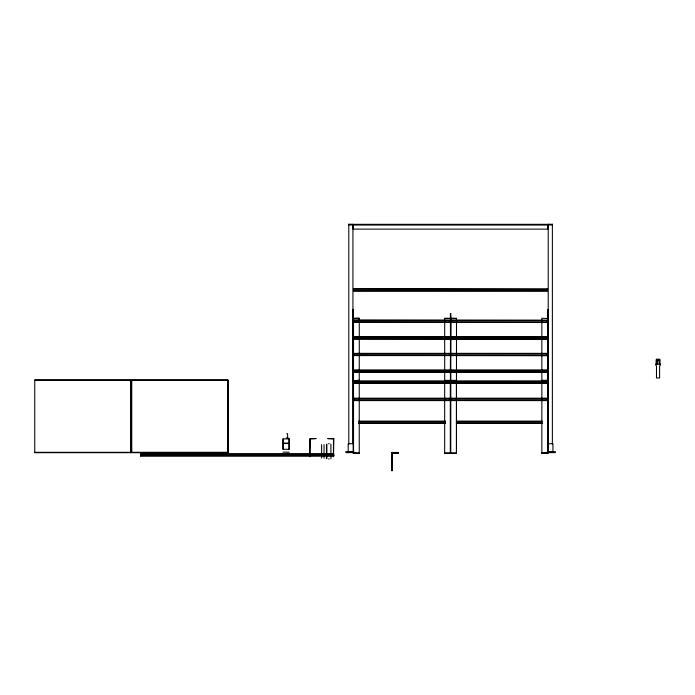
<?xml version="1.0" encoding="UTF-8"?>
<svg xmlns="http://www.w3.org/2000/svg" width="695" height="695" viewBox="0 0 695 695"><rect width="100%" height="100%" fill="white"/><g stroke="black" fill="none" stroke-linecap="round" stroke-linejoin="round"><path stroke-width="1.04" d="M130.999 452.706L130.999 379.852L34.75 379.852L34.75 452.706L130.999 452.706L130.999 380.269L34.75 380.269M140.764 454.356L333.843 454.356L333.843 456.155L140.764 456.155L140.764 453.757L333.843 453.757M228.003 452.706L228.003 379.852L131.755 379.852L131.755 452.706L228.003 452.706L228.003 380.269L131.755 380.269M348.794 224.224L348.794 224.945L352.938 224.945L352.938 224.224L348.794 224.224L348.794 444.036M359.272 380.599L353.156 380.599L353.156 309.379L353.173 453.322L359.245 453.322L359.245 383.032M353.095 225.041L353.095 229.124L547.773 229.124L547.773 225.041L353.095 225.041L353.095 224.32L547.773 224.32L547.773 228.403M547.365 288.564L547.365 290.918L353.486 290.91L353.486 288.555L547.365 288.972M353.538 452.975L359.245 453.322L353.538 452.975L353.52 355.744M353.52 353.607L353.52 322.593M353.52 320.456L353.52 318.319L359.272 318.267L359.272 320.404M353.851 400.589L353.851 398.192L546.93 398.192L546.93 400.589L353.851 400.589L353.851 399.99L546.93 399.99L546.93 398.791L353.851 398.791L353.851 398.192M353.851 381.564L353.851 383.362L546.93 383.362L546.93 381.564L353.851 381.564L353.851 380.973M353.851 372.155L353.851 369.905L546.93 369.905L546.93 372.155L353.851 372.155L353.851 371.234M546.93 355.597L546.93 353.347L353.851 353.347L353.851 355.588L546.93 355.597L353.851 355.388M546.93 339.03L546.93 336.78L353.851 336.78L353.851 339.03L546.93 339.03L353.851 338.821M353.851 336.78L546.93 336.988L546.93 338.118M546.93 322.471L546.93 320.221L353.851 320.221L353.851 322.471L546.93 322.471L353.851 322.263M353.851 320.221L546.93 320.43L546.93 321.559M359.272 355.736L359.245 380.877L353.538 380.617L359.245 380.556M359.272 353.833L359.272 318.501L353.52 318.501L359.272 318.267M391.989 470.776L391.989 452.462L398.113 452.462L398.113 453.192L392.354 453.192L391.989 470.776L392.354 452.462L398.113 453.192L392.354 452.827M444.661 383.032L444.661 453.322L456.459 453.322L456.459 400.337M444.696 355.736L444.696 380.599L456.493 380.599M444.696 353.833L444.696 318.267L456.493 318.267L456.493 320.404M450.412 383.796L450.412 453.001L450.438 313.48L450.803 320.404M450.803 313.48L450.438 373.024M456.459 383.796L456.459 453.001L444.661 453.001M456.459 380.877L456.493 355.736M456.493 353.833L456.493 318.501L444.696 318.501M541.857 380.895L541.848 355.762M541.848 353.859L541.848 318.293L547.964 318.527L547.964 309.405L547.564 453.001L541.857 453.349L541.857 383.058M546.93 371.234L546.93 370.114M546.93 354.676L546.93 353.555M546.93 400.589L546.93 399.99M546.93 372.155L353.851 371.947M547.617 423.464L547.617 421.109M547.599 309.405L547.929 453.349L541.857 453.349M547.929 453.349L547.929 436.208L547.564 453.001L541.857 453.027M548.225 224.242L548.225 224.963L552.369 224.963L552.369 224.242L548.225 224.242L548.225 444.036M547.599 318.527L547.964 309.405L547.964 380.625L541.848 380.382L547.599 380.365L541.848 380.625L547.564 380.895M656.341 359.341L655.854 365.414L656.497 365.891L656.48 377.984L659.598 377.984L659.607 365.883L660.25 365.405L659.781 359.341L656.341 359.341L659.781 359.358M656.818 364.128L657.14 360.297L656.271 360.314L659.85 360.314L658.982 360.297L659.294 364.145L660.154 364.145L655.958 364.128L656.818 364.137L657.14 360.314M328.553 443.757L329.239 443.757M329.239 458.961L328.553 458.961M353.486 289.329L547.365 289.337M353.851 321.142L546.93 321.142M353.851 337.701L546.93 337.701M353.851 354.259L546.93 354.259M353.851 370.817L546.93 370.817M456.493 380.365L444.696 380.365L444.661 380.877M444.661 380.556L456.459 380.556M353.173 380.877L547.929 380.895L547.929 368.003L547.564 380.643L541.857 380.582M353.851 382.763L546.93 382.763M358.69 421.109L445.556 421.109M456.407 421.109L542.187 421.109M358.69 421.509L445.556 421.509M456.407 421.509L542.187 421.509M358.69 421.874L445.556 421.874M456.407 421.874L542.187 421.874M358.69 423.055L445.556 423.055M456.407 423.055L542.187 423.055M358.69 423.464L445.556 423.464M456.407 423.464L542.187 423.464M286.74 433.732L287.6 433.732L287.6 437.277M286.244 437.85L288.164 437.85M353.329 443.714L348.204 443.714L348.204 451.663M547.799 443.714L552.933 443.714L552.933 451.663M353.781 451.663L345.806 451.663L345.806 452.619L353.781 452.619M547.347 451.663L555.322 451.663L555.322 452.619L547.347 452.619M282.978 452.167L289.198 452.167M34.75 452.289L130.999 452.289M131.755 452.289L228.003 452.289M348.794 452.341L352.938 452.341M548.225 452.341L552.369 452.341M398.113 452.827L391.989 452.462M287.183 453.444L289.198 453.444M140.764 455.555L333.843 455.555M547.365 290.918L353.486 290.91M353.486 288.555L353.486 290.136M552.369 224.242L552.369 444.036M546.93 380.973L546.93 383.362M456.459 383.032L456.459 398.174M450.803 322.549L450.803 353.599M450.803 355.736L450.803 369.653M450.803 371.799L450.777 453.001M353.26 421.874L353.26 423.055M353.156 309.379L353.156 314.444M352.938 224.945L352.938 443.671M330.924 444.053L330.924 454.469M330.924 455.668L330.924 458.657M326.876 444.053L326.876 454.348M326.876 455.659L326.876 458.657M326.468 444.626L326.468 453.114M326.468 456.137L326.468 458.109M324.035 444.626L324.035 453.114M324.035 456.137L324.035 458.109M321.603 444.626L321.603 453.114M321.603 456.137L321.603 458.109M289.042 438.919L289.042 443.071M289.042 443.549L289.042 449.291M283.134 438.919L283.134 443.071M283.134 443.549L283.134 449.291M140.764 453.757L140.764 456.155M359.272 380.365L353.52 380.599L359.272 380.365M315.973 438.588L309.848 438.588L309.848 456.789L310.213 438.953L315.973 438.588M333.843 438.588L327.727 438.588L333.478 438.953L333.478 456.789L333.843 438.588M289.198 438.919L282.978 438.919L282.978 443.071L289.198 443.071L289.198 438.919M289.198 443.549L282.978 443.549L282.978 449.291L289.198 449.291L289.198 443.549"/></g></svg>
